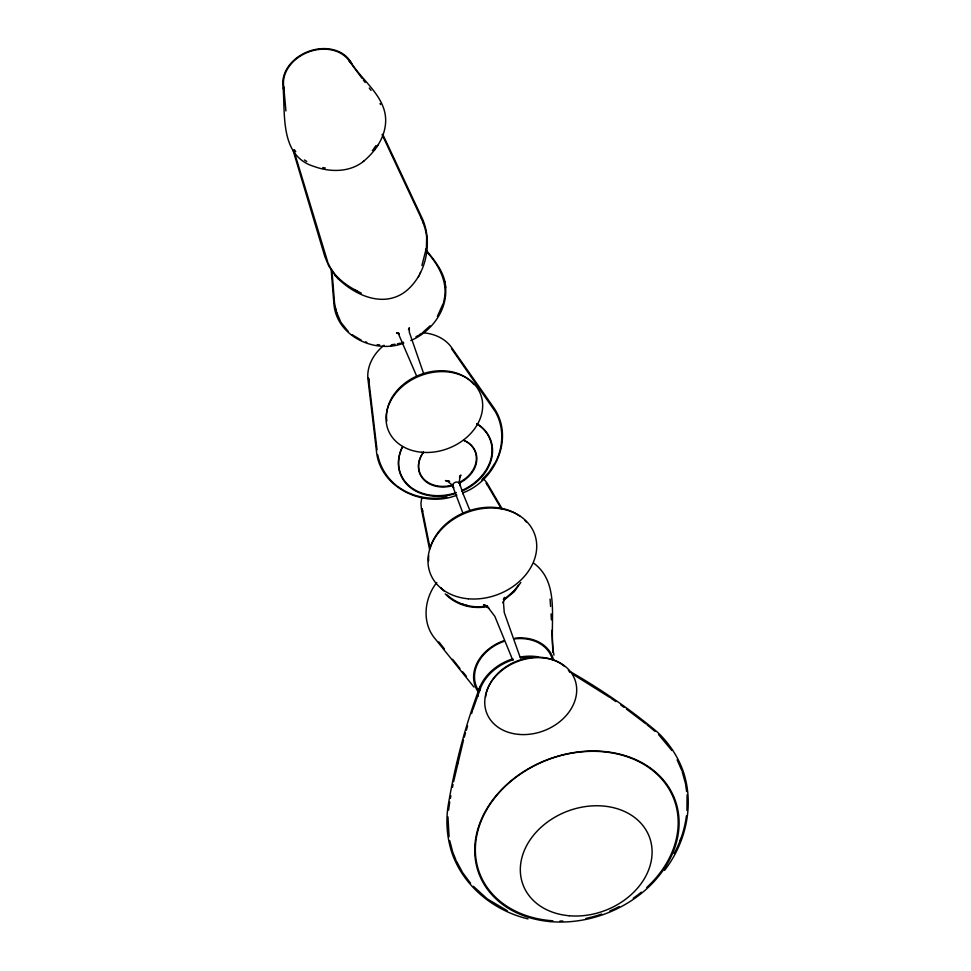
<?xml version="1.0" encoding="UTF-8"?>
<svg xmlns="http://www.w3.org/2000/svg" width="971" height="971" viewBox="0 0 971 971"><rect width="100%" height="100%" fill="white"/><g stroke="black" fill="none" stroke-linecap="round" stroke-linejoin="round"><path stroke-width="1.46" d="M459.283 481.507L460.157 475.984L459.489 477.295L460.934 475.074L459.635 476.737M447.959 816.878L449.075 836.711M421.912 265.532L426.427 247.775L426.657 236.706M448.626 810.057L449.075 806.161M686.934 810.409L687.08 794.848M686.4 815.895C684.725 829.052 680.477 841.978 674.068 853.594M449.197 805.42L449.743 802.131M450.423 798.259L450.872 795.674M452.486 787.287L453.032 784.495M443.492 302.236C449.209 283.241 438.576 264.367 425.881 250.87M421.827 497.516L420.941 503.209L421.378 508.865L429.595 549.477M453.603 781.691L463.483 740.12M457.062 765.634L457.632 763.012M464.259 737.232L465.497 733.044M466.335 730.253L467.573 726.065M680.113 840.668L680.817 838.495M337.362 277.9C354.294 294.868 382.258 307.916 404.373 292.356C426.269 276.14 433.357 242.18 421.924 217.771L382.732 134.277M443.067 303.729L437.351 316.449M471.578 713.576L472.416 711.027M472.841 709.765L480.463 688.233M480.147 686.412C465.267 725.24 454.78 765.67 447.983 806.683C445.738 822.206 447.048 838.143 452 853.036C463.58 886.474 494.093 910.822 528.03 918.906M495.841 461.504C503.427 446.454 504.058 427.677 495.878 412.724M418.452 276.929L419.12 275.436M419.751 274.04L420.479 272.426M363.3 161.514C374.903 151.901 384.613 138.27 385.596 122.819C387.283 97.1 361.892 81.054 350.167 61.137M495.186 462.657L489.105 472.064L481.81 479.917M520.784 582.491L514.351 591.594L504.337 599.799M373.677 148.818L375.935 145.626M436.804 582.539C424.109 598.342 421.499 623.164 435.384 639.064L473.969 687.08M518.38 585.258L513.829 591.108L504.519 598.998M664.552 870.38C686.036 842.694 694.666 804.486 683.062 770.925C677.758 756.203 668.898 742.949 657.525 732.219C630.313 709.388 600.915 689.167 570.074 671.568M376.505 147.155L377.865 145.262M374.248 150.347L375.461 148.66M372.33 150.578L373.058 149.68M408.463 329.642L409.325 327.725L409.313 332.203L423.623 373.495M503.682 598.998L504.726 597.76L503.379 599.556L504.762 597.371L503.172 602.967L503.391 601.583L504.265 612.567L520.274 657.683M430.068 325.843L423.125 332.106M512.991 591.922L513.829 591.108M510.406 594.47L511.11 593.791M384.043 345.263C374.187 353.092 366.892 365.363 367.851 378.253L376.323 449.925C379.006 487.612 423.708 508.598 456.856 495.174M283.144 87.9C285.256 115.331 280.061 156.076 313.961 166.429C330.14 172.377 349.803 172.522 363.761 161.186M419.132 334.922L421.135 333.514M415.952 336.816L418.076 335.553M410.782 340.554C431.804 331.56 448.323 309.373 445.422 285.887M463.398 492.673C495.428 480.354 514.399 437.945 494.069 408.087L452.134 348.31C445.653 338.418 433.806 333.356 422.3 332.737M401.059 342.969L403.426 342.229M403.79 343.139C374.77 354.257 335.881 336.051 333.842 303.086L331.135 269.052M397.442 343.795L399.846 343.249M391.374 344.79L395.015 344.256M446.927 497.079C430.226 500.259 412.044 497.006 398.256 486.835M486.993 606.001C472.865 608.671 457.511 604.678 446.951 594.786M487.588 606.487C472.537 609.63 455.885 605.091 445.191 593.876M391.107 345.797L391.738 345.7M487.041 605.807L484.468 605.977L487.126 605.843M449.622 481.191L445.434 480.584L448.153 481.313L446.83 480.718L451.381 484.311M377.185 344.632L379.6 344.875M485.172 605.576L487.26 605.989L483.594 605.273L486.799 605.746M322.785 167.546L325.285 168.019M398.207 333.284L396.508 332.871L399.287 333.684L397.018 332.652L399.202 334.388L398.268 333.393L416.68 376.165M485.961 605.734L483.558 604.909L488.814 608.064L487.806 607.118L494.834 616.33L512.834 660.329M462.439 604.156L463.944 604.593M466.056 605.212L467.427 605.613M365.569 341.877L366.832 342.314M361.321 293.145C347.812 286.651 334.097 277.56 328.186 263.129M361.224 340.141L352.121 334.704M507.226 910.664L487.333 898.952L473.387 886.292M354.281 289.564L356.988 290.984M572.841 674.226L609.642 697.324M304.469 159.96L306.775 161.489M610.893 698.161L615.857 701.584M620.833 705.019L624.135 707.422M626.344 709.012L645.812 723.808M647.099 724.827L654.964 731.357M533.916 563.301C562.136 584.457 548.166 625.749 553.956 655.134M397.188 486.131C387.211 478.424 380.062 467.136 377.719 454.719M483.182 478.351L486.847 482.708L502.141 508.816M293.133 150.566L324.836 256.55L328.817 266.078L335.93 276.383M334.546 274.927L338.697 279.308M348.104 331.305L340.918 322.384L336.294 311.485M658.52 734.537L671.871 750.534M470.583 883.319L462.609 872.589L456.321 860.864M459.938 668.473L452.595 659.273M462.73 671.859L466.444 676.374M438.892 641.916L444.378 648.859M425.516 249.219C434.462 260.544 445.094 272.499 445.677 287.768M349.062 60.821L362.219 78.53M363.348 80.047L365.132 82.45M369.271 88.033L371.031 90.4M294.249 149.595L295.754 151.634M451.515 348.662L495.283 411.668M501.364 508.901L486.192 483.012L487.527 485.366M677.103 759.82L681.909 770.743M382.089 134.581L421.936 219.652M380.074 103.472L380.547 104.552M452.62 485.998L462.924 513.161M422.786 221.752L424.655 226.971M421.28 218.074L423.453 223.342M463.106 493.826L470 510.649M327.688 261.903L293.8 150.347M455.812 859.626L452.753 852.186L449.731 840.619M459.599 483.522L463.203 494.057M682.285 772.006L685.49 783.561L686.631 791.583M425.504 230.139L425.686 230.819L424.461 226.304M331.961 270.472L334.546 303.037L336.002 310.417M422.761 511.232L422.057 508.634L429.825 547.061M335.165 307.334L337.143 314.604M425.856 231.499L426.742 237.276M369.041 381.603L368.543 378.144L377.039 449.852M444.791 281.505L445.058 283.423M283.75 86.917L285.923 110.973M550.084 599.046L550.593 606.487M551.055 613.915L551.382 619.85M477.902 689.944L478.181 696.134M551.941 630.228L552.839 652.366M428.624 560.85A54.412 42.76 -20.9 0 1 428.697 555.63M430.056 548.239A54.412 42.76 -20.9 0 1 467.901 511.147A54.412 42.76 -20.9 0 1 520.055 516.256M524.874 520.432A54.412 42.76 -20.9 0 1 526.282 521.973M453.967 487.77A3.738 2.937 -20.9 0 1 453.117 483.946A3.738 2.937 -20.9 0 1 457.742 482.15A3.738 2.937 -20.9 0 1 459.696 485.549M463.992 440.421A29.931 23.522 -20.9 0 1 476.688 460.982A29.931 23.522 -20.9 0 1 459.125 483.218M453.154 485.524A29.931 23.522 -20.9 0 1 423.259 479.128A29.931 23.522 -20.9 0 1 423.441 452.304M477.125 423.902A48.259 37.93 -20.9 0 1 461.917 491.156M454.379 493.911A48.259 37.93 -20.9 0 1 408.463 485.913A48.259 37.93 -20.9 0 1 402.649 446.514M476.761 423.793A47.907 37.651 -20.9 0 1 461.662 490.537M456.346 492.6A47.907 37.651 -20.9 0 1 410.017 486.58A47.907 37.651 -20.9 0 1 401.945 448.032M463.677 440.288A29.616 23.268 -20.9 0 1 476.239 460.63A29.616 23.268 -20.9 0 1 458.858 482.623M452.959 484.917A29.616 23.268 -20.9 0 1 423.38 478.594A29.616 23.268 -20.9 0 1 423.562 452.049M386.834 421.098A48.344 37.99 -20.9 0 1 418.234 375.461A48.344 37.99 -20.9 0 1 473.921 384.528M444.572 591.424A46.814 36.789 -20.9 0 1 440.785 587.552M485.609 697.093A45.868 36.048 -20.9 0 1 517.033 661.057A45.868 36.048 -20.9 0 1 564.649 666.482M568.363 670.281A45.868 36.048 -20.9 0 1 569.916 672.369M477.756 693.949A46.559 36.595 -20.9 0 1 512.882 658.811M520.383 656.991A46.559 36.595 -20.9 0 1 538.407 656.894M514.897 638.19A41.377 32.516 -20.9 0 1 553.567 660.025M478.072 691.728A41.377 32.516 -20.9 0 1 503.488 640.848M514.836 638.869A40.394 31.752 -20.9 0 1 552.584 660.195M477.683 689.204A40.394 31.752 -20.9 0 1 503.694 641.467M479.371 691.522A45.637 35.866 -20.9 0 1 513.161 659.722M520.505 657.95A45.637 35.866 -20.9 0 1 533.115 657.246M552.863 920.799A103.994 81.722 -20.9 0 1 484.505 813.734A103.994 81.722 -20.9 0 1 635.592 760.05A103.994 81.722 -20.9 0 1 646.771 887.433M641.358 892.131A103.994 81.722 -20.9 0 1 633.226 898.224M619.352 906.513A103.994 81.722 -20.9 0 1 609.946 910.907M601.632 914.075A103.994 81.722 -20.9 0 1 585.938 918.396M562.816 921.03A103.994 81.722 -20.9 0 1 559.951 921.054M283.981 90.497A36.413 28.62 -20.9 0 1 307.88 51.657A36.413 28.62 -20.9 0 1 351.854 64.22M284.078 88.349A35.721 28.074 -20.9 0 1 308.074 52.167A35.721 28.074 -20.9 0 1 350.313 62.69M468.277 598.791A55.748 43.816 -20.9 0 0 534.875 534.851A55.748 43.816 -20.9 0 0 443.893 526.901A55.748 43.816 -20.9 0 0 468.277 598.791M421.863 452.28A49.533 38.925 -20.9 0 0 481.033 395.464A49.533 38.925 -20.9 0 0 400.198 388.412A49.533 38.925 -20.9 0 0 421.863 452.28M518.817 734.404A47.142 37.044 -20.9 0 0 575.135 680.331A47.142 37.044 -20.9 0 0 498.208 673.619A47.142 37.044 -20.9 0 0 518.817 734.404M569.164 915.75A67.557 53.089 -20.9 0 0 649.854 838.276A67.557 53.089 -20.9 0 0 539.609 828.651A67.557 53.089 -20.9 0 0 569.164 915.75M550.46 921.613A104.771 82.341 -20.9 0 0 675.61 801.451A104.771 82.341 -20.9 0 0 504.641 786.522A104.771 82.341 -20.9 0 0 550.46 921.613"/></g></svg>
